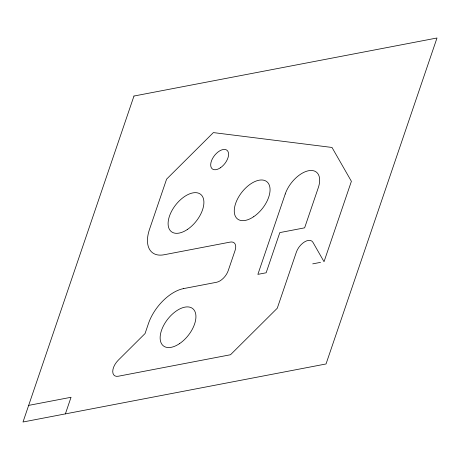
<?xml version="1.0" encoding="UTF-8"?>
<svg xmlns="http://www.w3.org/2000/svg" width="460" height="460" viewBox="0 0 460 460"><rect width="100%" height="100%" fill="white"/><g stroke="black" fill="none" stroke-linecap="round" stroke-linejoin="round"><path stroke-width="0.69" d="M65.383 413.885L71.035 397.279L28.652 405.392M183.448 288.621L216.522 282.285A11.862 6.549 -51.9 0 0 228.217 270.652L235.054 250.556A11.862 6.549 -51.9 0 0 230.207 242.092L164.047 254.765A35.581 19.648 -51.9 0 1 149.5 229.373L166.606 179.124L213.371 132.595L331.999 147.459L351.394 181.315L324.03 261.694L312.915 242.288A11.862 6.549 -51.9 0 0 304.641 241.839A11.862 6.549 -51.9 0 0 296.378 252.097L277.271 308.223L230.512 354.746L118.26 376.245A11.862 6.549 -51.9 0 1 112.734 371.507A11.862 6.549 -51.9 0 1 118.254 360.214L145.061 333.546L148.477 323.495A35.581 19.648 -51.9 0 1 183.552 288.604M312.719 263.862L320.511 262.373M133.969 96.037L23 422.004L326.031 363.964L437 37.996L133.969 96.037M285.24 193.982L257.876 274.367L266.144 272.78L279.824 232.593L304.635 227.838L318.314 187.651A23.719 13.098 -51.9 0 0 308.62 170.723A23.719 13.098 -51.9 0 0 285.24 193.982M253.655 216.729A23.719 13.098 -51.9 0 0 266.858 181.7A23.719 13.098 -51.9 0 0 235.963 202.526A23.719 13.098 -51.9 0 0 253.655 216.729M187.496 229.402A23.719 13.098 -51.9 0 0 200.698 194.373A23.719 13.098 -51.9 0 0 169.803 215.199A23.719 13.098 -51.9 0 0 187.496 229.402M179.532 343.637A23.719 13.098 -51.9 0 0 192.728 308.608A23.719 13.098 -51.9 0 0 161.839 329.435A23.719 13.098 -51.9 0 0 179.532 343.637M220.392 167.791A11.862 6.549 -51.9 0 0 226.993 150.276A11.862 6.549 -51.9 0 0 211.542 160.689A11.862 6.549 -51.9 0 0 220.392 167.791"/></g></svg>
